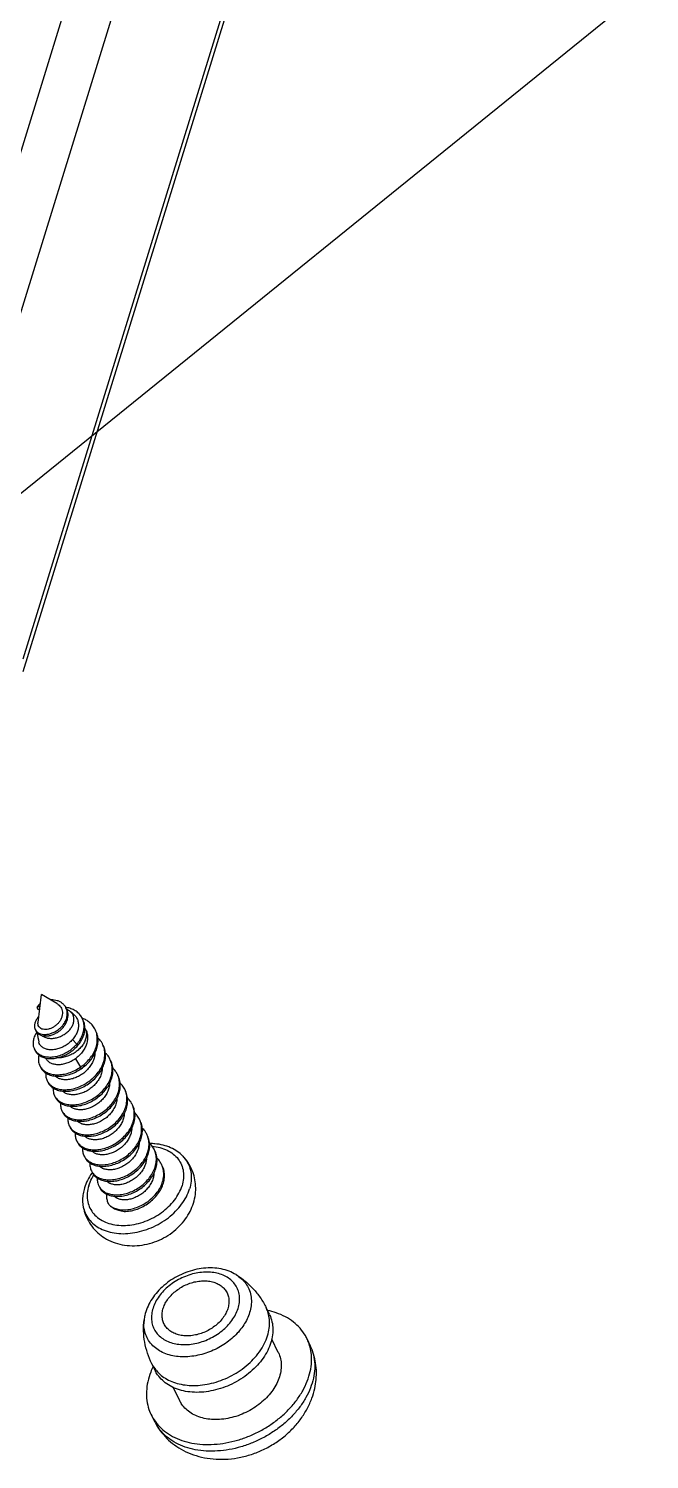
# Model space of a CAD drawing. Extents: x 3002 to 3805, y -1490 to -963.
# Drawn here: x 3250.1 to 3278.4, y -1490 to -1424.8 of the extents above; entities that cross this region are included whole.
import ezdxf

# ---------------------------------------------------------------- set-up
doc = ezdxf.new("R2010")
doc.units = 0
doc.header["$LTSCALE"] = 30.734
doc.layers.get('0').update_dxf_attribs({"linetype": 'CONTINUOUS'})
doc.layers.add('3_ALL_AXES', color=7, linetype='CONTINUOUS')
doc.layers.add('6', color=7, linetype='CONTINUOUS')
doc.layers.add('dim', color=3, linetype='CONTINUOUS', lineweight=9)
doc.styles.get("Standard").update_dxf_attribs({"font": 'txt', "width": 0.8})
doc.dimstyles.get("Standard").update_dxf_attribs({"dimtxt": 0.15625, "dimasz": 0.1875, "dimexe": 0.18, "dimexo": 0.0625, "dimgap": 0.09, "dimtad": 0, "dimtih": 1, "dimtoh": 1, "dimdsep": 46, "dimtxsty": 'Standard', "dimcen": 0.09, "dimadec": 0, "dimazin": 0, "dimtp": 0.01, "dimtm": 0.01, "dimtfac": 1, "dimtofl": 0, "dimtmove": 0, "dimatfit": 3, "dimfxl": 1, "dimtolj": 1, "dimarcsym": 0})

msp = doc.modelspace()

# ---------------------------------------------------------------- linework, layer by layer
at = {"color": 7, "linetype": 'Continuous'}
for p, q in [((3250.667, -1469.332), (3250.521, -1469.402)), ((3250.521, -1469.402), (3250.556, -1469.472)), ((3250.556, -1469.472), (3250.645, -1469.501)), ((3251.877, -1469.484), (3251.843, -1469.414)), ((3250.446, -1470.404), (3250.48, -1470.474)), ((3250.4, -1471.289), (3250.435, -1471.359)), ((3252.137, -1470.863), (3252.338, -1471.069)), ((3252.338, -1471.069), (3252.372, -1471.139)), ((3250.65, -1472.049), (3250.684, -1472.119)), ((3252.27, -1471.734), (3252.497, -1472.12)), ((3250.986, -1472.733), (3251.02, -1472.803)), ((3252.497, -1472.12), (3252.531, -1472.19)), ((3251.321, -1473.417), (3251.356, -1473.487)), ((3251.657, -1474.1), (3251.691, -1474.17)), ((3251.992, -1474.784), (3252.027, -1474.854)), ((3252.328, -1475.468), (3252.362, -1475.538)), ((3252.663, -1476.152), (3252.698, -1476.222)), ((3252.999, -1476.835), (3253.033, -1476.905)), ((3253.335, -1477.519), (3253.369, -1477.589)), ((3261.111, -1483.378), (3260.959, -1483.068)), ((3261.515, -1485.109), (3261.218, -1484.504)), ((3262.983, -1484.831), (3262.839, -1484.517)), ((3255.904, -1485.934), (3255.752, -1485.623)), ((3257.026, -1487.311), (3256.726, -1486.699)), ((3255.908, -1488.303), (3255.748, -1487.996))]:
    msp.add_line(p, q, dxfattribs=at)
for centre, radius, start, end in [((3251.654, -1470.669), 1.286, 81.49501, 81.99094), ((3251.329, -1469.666), 0.573, 19.48513, 26.14623), ((3251.655, -1470.661), 1.277, 80.83077, 81.49519), ((3251.317, -1469.671), 0.585, 18.45919, 19.51208), ((3251.679, -1470.018), 0.561, 57.09451, 59.69395), ((3252.103, -1471.125), 1.329, 68.81039, 69.00514), ((3252.105, -1471.122), 1.326, 68.63693, 68.81038), ((3251.856, -1470.251), 0.811, 20.63259, 26.12429), ((3252.114, -1471.099), 1.301, 65.90739, 68.64498), ((3252.193, -1470.607), 0.58, 18.43051, 26.1056), ((3252.309, -1470.824), 0.96, 21.48565, 26.12378), ((3250.893, -1471.048), 0.548, 206.09182, 214.10364), ((3252.639, -1471.497), 0.972, 21.53967, 26.11604), ((3251.203, -1471.778), 0.616, 206.09832, 212.48306), ((3252.985, -1472.176), 0.959, 21.52962, 26.14331), ((3251.199, -1471.781), 0.611, 212.49552, 213.24659), ((3251.533, -1472.465), 0.609, 206.11107, 213.34394), ((3253.317, -1472.862), 0.964, 21.90747, 26.15873), ((3253.322, -1472.86), 0.958, 21.55709, 21.90292), ((3253.645, -1473.549), 0.972, 21.54799, 26.13218), ((3251.88, -1473.142), 0.623, 206.19793, 213.32084), ((3253.982, -1474.232), 0.971, 21.53694, 26.11561), ((3252.217, -1473.825), 0.624, 206.15457, 213.29583), ((3252.214, -1473.827), 0.62, 213.29703, 216.12524), ((3254.329, -1474.911), 0.958, 21.53793, 26.15078), ((3252.544, -1474.514), 0.614, 206.09124, 211.49099), ((3252.542, -1474.515), 0.611, 211.50316, 213.258), ((3254.659, -1475.597), 0.965, 21.48269, 26.1573), ((3252.876, -1475.199), 0.61, 206.12708, 213.35902), ((3254.987, -1476.284), 0.972, 21.54798, 26.1343), ((3253.225, -1475.875), 0.626, 206.20115, 213.30043), ((3253.259, -1475.946), 0.625, 206.19911, 212.68503), ((3253.228, -1475.874), 0.629, 213.28846, 219.73295), ((3253.262, -1475.943), 0.629, 212.67436, 219.73248), ((3253.248, -1475.856), 0.655, 219.7811, 226.10243), ((3255.323, -1476.967), 0.972, 21.54022, 26.11648), ((3253.559, -1476.561), 0.624, 206.15264, 213.29651), ((3253.556, -1476.563), 0.62, 213.2982, 216.00523), ((3253.887, -1477.248), 0.615, 206.09652, 212.24044), ((3253.883, -1477.251), 0.611, 212.25273, 213.24929), ((3256.99, -1483.809), 1.599, 173.27202, 179.75207), ((3257.316, -1483.845), 1.927, 167.57856, 173.32727), ((3260.959, -1485.381), 2.069, 16.64946, 24.69184), ((3261.109, -1485.693), 2.063, 20.64246, 24.69255), ((3257.116, -1484.953), 1.52, 206.14348, 219.07922), ((3257.576, -1487.042), 2.062, 207.58225, 215.68478), ((3257.722, -1487.356), 2.047, 207.57139, 211.38372)]:
    msp.add_arc(centre, radius, start, end, dxfattribs=at)
for points, start_tangent, end_tangent in [([(3250.682, -1469.212), (3250.615, -1469.268), (3250.557, -1469.335), (3250.521, -1469.402)], (-0.811706, -0.584067), (-0.349378, -0.936982)), ([(3251.843, -1469.414), (3251.779, -1469.313), (3251.686, -1469.218), (3251.574, -1469.143), (3251.447, -1469.092), (3251.311, -1469.063), (3251.173, -1469.055), (3251.149, -1469.056)], (-0.440714, 0.897647), (-0.998747, -0.05004)), ([(3251.432, -1469.223), (3251.483, -1469.257), (3251.568, -1469.337), (3251.632, -1469.436), (3251.67, -1469.55), (3251.68, -1469.672)], (0.863194, -0.504872), (-0.032291, -0.999479)), ([(3252.584, -1469.894), (3252.547, -1469.826), (3252.422, -1469.67), (3252.261, -1469.545), (3252.07, -1469.454), (3251.859, -1469.4)], (-0.440366, 0.897818), (-0.987221, 0.159358)), ([(3250.6, -1469.819), (3250.535, -1469.9), (3250.455, -1470.039), (3250.415, -1470.176), (3250.415, -1470.304), (3250.446, -1470.404)], (-0.669872, -0.742477), (0.439771, -0.89811)), ([(3250.487, -1470.469), (3250.525, -1470.509), (3250.629, -1470.577), (3250.757, -1470.617), (3250.903, -1470.627), (3251.059, -1470.608), (3251.22, -1470.56), (3251.376, -1470.485), (3251.521, -1470.386), (3251.649, -1470.267), (3251.755, -1470.133), (3251.834, -1469.99), (3251.884, -1469.842), (3251.903, -1469.695), (3251.891, -1469.555), (3251.872, -1469.485)], (0.629206, -0.777239), (-0.316635, 0.948547)), ([(3250.539, -1470.559), (3250.56, -1470.579), (3250.663, -1470.647), (3250.791, -1470.687), (3250.937, -1470.697), (3251.094, -1470.678), (3251.254, -1470.63), (3251.41, -1470.555), (3251.555, -1470.456), (3251.684, -1470.337), (3251.79, -1470.203), (3251.869, -1470.06), (3251.919, -1469.912), (3251.937, -1469.765), (3251.925, -1469.625), (3251.883, -1469.496), (3251.877, -1469.484)], (0.68549, -0.728082), (-0.440714, 0.897647)), ([(3251.68, -1469.672), (3251.66, -1469.805), (3251.609, -1469.939), (3251.53, -1470.065), (3251.43, -1470.175), (3251.311, -1470.269), (3251.179, -1470.341), (3251.046, -1470.386), (3250.918, -1470.404), (3250.8, -1470.394), (3250.701, -1470.358), (3250.626, -1470.298), (3250.579, -1470.217), (3250.566, -1470.121), (3250.568, -1470.09)], (-0.032291, -0.999479), (0.129191, 0.99162)), ([(3250.729, -1470.672), (3250.78, -1470.707), (3250.923, -1470.771), (3251.088, -1470.803), (3251.268, -1470.801), (3251.453, -1470.765), (3251.635, -1470.697), (3251.803, -1470.6), (3251.95, -1470.48), (3252.069, -1470.342), (3252.153, -1470.193), (3252.198, -1470.041), (3252.203, -1469.893), (3252.166, -1469.756), (3252.09, -1469.637)], (0.788293, -0.6153), (-0.661343, 0.750083)), ([(3252.09, -1469.637), (3251.984, -1469.547)], (-0.661343, 0.750083), (-0.839536, 0.543303)), ([(3252.13, -1469.644), (3252.191, -1469.696), (3252.302, -1469.827), (3252.376, -1469.981), (3252.409, -1470.152), (3252.401, -1470.333), (3252.351, -1470.516), (3252.262, -1470.696), (3252.137, -1470.863)], (0.80166, -0.59778), (-0.660444, -0.750875)), ([(3252.338, -1471.069), (3252.488, -1470.864), (3252.595, -1470.648), (3252.656, -1470.428), (3252.667, -1470.212), (3252.63, -1470.009), (3252.615, -1469.965)], (0.655401, 0.755281), (-0.352403, 0.935848)), ([(3252.703, -1470.352), (3252.702, -1470.282), (3252.665, -1470.079), (3252.619, -1469.964)], (0.015333, 0.999882), (-0.440366, 0.897818)), ([(3253.171, -1470.401), (3253.133, -1470.331), (3252.991, -1470.148), (3252.805, -1469.998), (3252.645, -1469.911)], (-0.440344, 0.897829), (-0.912828, 0.408345)), ([(3250.516, -1470.526), (3250.471, -1470.596), (3250.382, -1470.789), (3250.344, -1470.979), (3250.355, -1471.157), (3250.4, -1471.289)], (-0.56533, -0.824865), (0.439895, -0.898049)), ([(3250.446, -1470.404), (3250.452, -1470.417), (3250.487, -1470.469)], (0.439771, -0.89811), (0.629206, -0.777239)), ([(3250.48, -1470.474), (3250.487, -1470.487), (3250.539, -1470.559)], (0.439771, -0.89811), (0.68549, -0.728082)), ([(3252.743, -1470.424), (3252.753, -1470.457), (3252.774, -1470.623), (3252.75, -1470.798), (3252.684, -1470.975), (3252.576, -1471.146), (3252.433, -1471.304), (3252.26, -1471.443), (3252.064, -1471.555), (3251.854, -1471.637), (3251.639, -1471.686), (3251.427, -1471.698), (3251.407, -1471.697)], (0.316216, -0.948687), (-0.998956, 0.045679)), ([(3252.748, -1470.422), (3252.785, -1470.51), (3252.823, -1470.688), (3252.82, -1470.875), (3252.778, -1471.065), (3252.698, -1471.253), (3252.583, -1471.431), (3252.438, -1471.593), (3252.27, -1471.734)], (0.440501, -0.897752), (-0.810262, -0.586067)), ([(3252.372, -1471.139), (3252.522, -1470.934), (3252.629, -1470.718), (3252.69, -1470.497), (3252.703, -1470.352)], (0.655401, 0.755281), (0.015333, 0.999882)), ([(3252.497, -1472.12), (3252.725, -1471.941), (3252.922, -1471.733), (3253.081, -1471.504), (3253.194, -1471.262), (3253.257, -1471.015), (3253.268, -1470.772), (3253.226, -1470.542), (3253.202, -1470.472)], (0.826793, 0.562507), (-0.36629, 0.930501)), ([(3252.531, -1472.19), (3252.759, -1472.01), (3252.957, -1471.803), (3253.115, -1471.574), (3253.228, -1471.332), (3253.292, -1471.085), (3253.303, -1470.842), (3253.261, -1470.612), (3253.205, -1470.471)], (0.826793, 0.562507), (-0.440344, 0.897829)), ([(3253.511, -1471.069), (3253.486, -1471.021), (3253.344, -1470.828), (3253.296, -1470.781)], (-0.440255, 0.897873), (-0.731118, 0.682251)), ([(3250.435, -1471.359), (3250.449, -1471.387), (3250.555, -1471.521), (3250.701, -1471.625), (3250.881, -1471.694), (3250.942, -1471.707)], (0.439895, -0.898049), (0.982629, -0.18558)), ([(3250.439, -1471.355), (3250.521, -1471.451), (3250.667, -1471.555), (3250.847, -1471.624), (3251.053, -1471.654), (3251.276, -1471.646), (3251.508, -1471.598), (3251.739, -1471.512), (3251.96, -1471.393), (3252.162, -1471.243), (3252.338, -1471.069)], (0.56025, -0.828324), (0.655401, 0.755281)), ([(3252.137, -1470.863), (3251.982, -1471.013), (3251.802, -1471.14), (3251.608, -1471.237), (3251.41, -1471.299), (3251.217, -1471.326), (3251.034, -1471.316), (3250.873, -1471.269), (3250.745, -1471.191), (3250.653, -1471.085), (3250.609, -1470.984)], (-0.660444, -0.750875), (-0.273157, 0.961969)), ([(3250.942, -1471.707), (3251.087, -1471.724), (3251.311, -1471.716), (3251.543, -1471.668), (3251.774, -1471.582), (3251.994, -1471.463), (3252.196, -1471.313), (3252.372, -1471.139)], (0.982629, -0.18558), (0.655401, 0.755281)), ([(3251.02, -1472.803), (3251.028, -1472.819), (3251.143, -1472.973), (3251.304, -1473.093), (3251.507, -1473.175), (3251.741, -1473.213), (3251.999, -1473.206), (3252.269, -1473.154), (3252.54, -1473.056), (3252.801, -1472.917), (3253.042, -1472.741), (3253.253, -1472.534), (3253.425, -1472.303), (3253.551, -1472.056), (3253.626, -1471.803), (3253.646, -1471.551), (3253.61, -1471.311), (3253.545, -1471.139)], (0.44006, -0.897968), (-0.440255, 0.897873)), ([(3251.024, -1472.8), (3251.108, -1472.903), (3251.27, -1473.023), (3251.472, -1473.105), (3251.707, -1473.143), (3251.965, -1473.136), (3252.234, -1473.084), (3252.505, -1472.986), (3252.766, -1472.847), (3253.007, -1472.671), (3253.218, -1472.464), (3253.39, -1472.233), (3253.517, -1471.986), (3253.591, -1471.733), (3253.612, -1471.482), (3253.576, -1471.241), (3253.542, -1471.14)], (0.549068, -0.835778), (-0.367202, 0.930141)), ([(3250.612, -1471.563), (3250.586, -1471.74), (3250.607, -1471.935), (3250.65, -1472.049)], (-0.248724, -0.968575), (0.440073, -0.897962)), ([(3252.27, -1471.734), (3252.076, -1471.853), (3251.871, -1471.941), (3251.667, -1471.992), (3251.475, -1472.007), (3251.299, -1471.987), (3251.146, -1471.933), (3251.026, -1471.848), (3250.943, -1471.738), (3250.939, -1471.729)], (-0.810262, -0.586067), (-0.440027, 0.897984)), ([(3253.139, -1471.652), (3253.073, -1471.852), (3252.966, -1472.047), (3252.822, -1472.227), (3252.65, -1472.384), (3252.458, -1472.512), (3252.254, -1472.607), (3252.046, -1472.668), (3251.846, -1472.691), (3251.661, -1472.676), (3251.502, -1472.626), (3251.374, -1472.544), (3251.352, -1472.522)], (-0.21425, -0.976779), (-0.698091, 0.716009)), ([(3251.356, -1473.487), (3251.443, -1473.619), (3251.593, -1473.749), (3251.785, -1473.841), (3252.012, -1473.891), (3252.265, -1473.896), (3252.532, -1473.856), (3252.804, -1473.77), (3253.069, -1473.642), (3253.316, -1473.475), (3253.536, -1473.275), (3253.719, -1473.05), (3253.858, -1472.806), (3253.947, -1472.554), (3253.982, -1472.301), (3253.961, -1472.057), (3253.885, -1471.831), (3253.881, -1471.823)], (0.441194, -0.897412), (-0.440636, 0.897686)), ([(3251.36, -1473.484), (3251.409, -1473.549), (3251.559, -1473.679), (3251.751, -1473.771), (3251.978, -1473.821), (3252.23, -1473.826), (3252.498, -1473.786), (3252.77, -1473.7), (3253.035, -1473.572), (3253.282, -1473.405), (3253.502, -1473.205), (3253.685, -1472.98), (3253.824, -1472.736), (3253.912, -1472.484), (3253.947, -1472.231), (3253.927, -1471.987), (3253.878, -1471.824)], (0.549105, -0.835753), (-0.367215, 0.930136)), ([(3253.161, -1471.483), (3253.139, -1471.652)], (-0.034255, -0.999413), (-0.21425, -0.976779)), ([(3253.847, -1471.753), (3253.722, -1471.56), (3253.64, -1471.473)], (-0.440636, 0.897686), (-0.723663, 0.690154)), ([(3250.685, -1472.119), (3250.718, -1472.179), (3250.846, -1472.324), (3251.019, -1472.435), (3251.23, -1472.505), (3251.472, -1472.532), (3251.734, -1472.513), (3252.005, -1472.448), (3252.274, -1472.34), (3252.531, -1472.19)], (0.440073, -0.897962), (0.826793, 0.562507)), ([(3250.688, -1472.116), (3250.811, -1472.254), (3250.984, -1472.365), (3251.196, -1472.435), (3251.438, -1472.462), (3251.699, -1472.443), (3251.971, -1472.379), (3252.24, -1472.27), (3252.497, -1472.12)], (0.548237, -0.836323), (0.826793, 0.562507)), ([(3250.924, -1472.375), (3250.932, -1472.569), (3250.986, -1472.733)], (-0.094292, -0.995545), (0.44006, -0.897968)), ([(3253.475, -1472.335), (3253.409, -1472.536), (3253.303, -1472.729), (3253.163, -1472.906), (3252.994, -1473.061), (3252.801, -1473.191), (3252.596, -1473.289), (3252.39, -1473.35), (3252.192, -1473.374), (3252.004, -1473.362), (3251.841, -1473.312), (3251.712, -1473.229), (3251.689, -1473.208)], (-0.21425, -0.976779), (-0.703091, 0.7111)), ([(3252.497, -1474.513), (3252.762, -1474.485), (3253.034, -1474.411), (3253.301, -1474.293), (3253.554, -1474.136), (3253.782, -1473.944), (3253.976, -1473.725), (3254.127, -1473.486), (3254.23, -1473.235), (3254.279, -1472.981), (3254.273, -1472.734), (3254.213, -1472.508)], (0.999774, 0.021279), (-0.367429, 0.930052)), ([(3252.532, -1474.583), (3252.796, -1474.555), (3253.068, -1474.481), (3253.336, -1474.363), (3253.589, -1474.206), (3253.817, -1474.014), (3254.01, -1473.795), (3254.161, -1473.556), (3254.264, -1473.305), (3254.313, -1473.051), (3254.307, -1472.804), (3254.246, -1472.572), (3254.217, -1472.507)], (0.999774, 0.021279), (-0.440797, 0.897607)), ([(3253.496, -1472.17), (3253.475, -1472.335)], (-0.037738, -0.999288), (-0.21425, -0.976779)), ([(3254.182, -1472.437), (3254.096, -1472.294), (3253.973, -1472.154)], (-0.440797, 0.897607), (-0.725903, 0.687797)), ([(3251.259, -1473.064), (3251.26, -1473.202), (3251.308, -1473.388), (3251.321, -1473.417)], (-0.08837, -0.996088), (0.441194, -0.897412)), ([(3252.027, -1474.854), (3252.055, -1474.905), (3252.179, -1475.052), (3252.35, -1475.165), (3252.56, -1475.238), (3252.8, -1475.267), (3253.061, -1475.251), (3253.332, -1475.188), (3253.602, -1475.082), (3253.859, -1474.935), (3254.095, -1474.752), (3254.298, -1474.539), (3254.462, -1474.304), (3254.577, -1474.055), (3254.641, -1473.801), (3254.65, -1473.552), (3254.603, -1473.315), (3254.552, -1473.191)], (0.439942, -0.898026), (-0.440446, 0.897779)), ([(3252.03, -1474.851), (3252.145, -1474.982), (3252.316, -1475.095), (3252.525, -1475.168), (3252.766, -1475.197), (3253.027, -1475.181), (3253.297, -1475.118), (3253.567, -1475.012), (3253.825, -1474.865), (3254.061, -1474.682), (3254.264, -1474.469), (3254.427, -1474.234), (3254.543, -1473.985), (3254.607, -1473.731), (3254.616, -1473.482), (3254.568, -1473.245), (3254.549, -1473.192)], (0.548379, -0.83623), (-0.367272, 0.930113)), ([(3253.81, -1473.019), (3253.746, -1473.216), (3253.641, -1473.408), (3253.503, -1473.585), (3253.339, -1473.737), (3253.152, -1473.866), (3252.949, -1473.966), (3252.744, -1474.03), (3252.549, -1474.057)], (-0.21425, -0.976779), (-0.998624, -0.052441)), ([(3253.831, -1472.859), (3253.81, -1473.019)], (-0.044072, -0.999028), (-0.21425, -0.976779)), ([(3254.518, -1473.121), (3254.467, -1473.03), (3254.315, -1472.844), (3254.309, -1472.838)], (-0.440446, 0.897779), (-0.725697, 0.688014)), ([(3251.595, -1473.752), (3251.592, -1473.833), (3251.626, -1474.024), (3251.657, -1474.1)], (-0.08249, -0.996592), (0.440788, -0.897611)), ([(3252.549, -1474.057), (3252.38, -1474.051), (3252.226, -1474.016), (3252.098, -1473.952), (3252.027, -1473.894)], (-0.998624, -0.052441), (-0.709771, 0.704433)), ([(3254.146, -1473.703), (3254.079, -1473.905), (3253.969, -1474.103), (3253.823, -1474.285), (3253.651, -1474.44), (3253.459, -1474.566), (3253.252, -1474.662), (3253.043, -1474.721), (3252.844, -1474.742), (3252.662, -1474.727), (3252.504, -1474.675), (3252.377, -1474.591), (3252.359, -1474.574)], (-0.21425, -0.976779), (-0.699033, 0.715089)), ([(3252.366, -1475.535), (3252.443, -1475.63), (3252.602, -1475.753), (3252.802, -1475.836), (3253.035, -1475.877), (3253.292, -1475.873), (3253.561, -1475.823), (3253.832, -1475.728), (3254.094, -1475.591), (3254.337, -1475.417), (3254.55, -1475.212), (3254.724, -1474.982), (3254.853, -1474.736), (3254.931, -1474.482), (3254.954, -1474.231), (3254.922, -1473.99), (3254.885, -1473.875)], (0.549166, -0.835713), (-0.367174, 0.930152)), ([(3253.005, -1475.941), (3253.07, -1475.947), (3253.326, -1475.943), (3253.595, -1475.893), (3253.867, -1475.798), (3254.129, -1475.661), (3254.371, -1475.487), (3254.584, -1475.281), (3254.758, -1475.052), (3254.887, -1474.806), (3254.965, -1474.552), (3254.989, -1474.301), (3254.956, -1474.06), (3254.888, -1473.874)], (0.991972, -0.126456), (-0.440265, 0.897868)), ([(3254.166, -1473.554), (3254.146, -1473.703)], (-0.057089, -0.998369), (-0.21425, -0.976779)), ([(3254.853, -1473.804), (3254.835, -1473.768), (3254.695, -1473.573), (3254.65, -1473.527)], (-0.440265, 0.897868), (-0.721107, 0.692824)), ([(3251.691, -1474.17), (3251.747, -1474.263), (3251.885, -1474.402), (3252.066, -1474.504), (3252.285, -1474.566), (3252.532, -1474.583)], (0.440788, -0.897611), (0.999774, 0.021279)), ([(3251.713, -1474.193), (3251.85, -1474.332), (3252.032, -1474.434), (3252.251, -1474.496), (3252.497, -1474.513)], (0.589573, -0.807715), (0.999774, 0.021279)), ([(3251.931, -1474.43), (3251.928, -1474.464), (3251.947, -1474.659), (3251.992, -1474.784)], (-0.090547, -0.995892), (0.439942, -0.898026)), ([(3254.481, -1474.387), (3254.416, -1474.587), (3254.309, -1474.78), (3254.166, -1474.96), (3253.995, -1475.116), (3253.803, -1475.245), (3253.599, -1475.341), (3253.392, -1475.402), (3253.193, -1475.426), (3253.006, -1475.412), (3252.846, -1475.362), (3252.718, -1475.28), (3252.694, -1475.257)], (-0.21425, -0.976779), (-0.698747, 0.715369)), ([(3252.778, -1476.346), (3252.926, -1476.477), (3253.116, -1476.572), (3253.341, -1476.625), (3253.592, -1476.632), (3253.859, -1476.594), (3254.131, -1476.511), (3254.396, -1476.385), (3254.645, -1476.22), (3254.867, -1476.022), (3255.052, -1475.798), (3255.194, -1475.555), (3255.285, -1475.303), (3255.323, -1475.05), (3255.306, -1474.806), (3255.233, -1474.578), (3255.223, -1474.558)], (0.639289, -0.768966), (-0.440743, 0.897633)), ([(3252.793, -1476.329), (3252.891, -1476.408), (3253.081, -1476.502), (3253.307, -1476.555), (3253.558, -1476.562), (3253.825, -1476.524), (3254.097, -1476.441), (3254.362, -1476.315), (3254.611, -1476.15), (3254.832, -1475.952), (3255.018, -1475.728), (3255.159, -1475.485), (3255.251, -1475.233), (3255.289, -1474.98), (3255.271, -1474.736), (3255.22, -1474.559)], (0.720092, -0.693878), (-0.367293, 0.930105)), ([(3254.503, -1474.223), (3254.481, -1474.387)], (-0.040207, -0.999191), (-0.21425, -0.976779)), ([(3255.189, -1474.488), (3255.072, -1474.306), (3254.982, -1474.207)], (-0.440743, 0.897633), (-0.724235, 0.689553)), ([(3252.266, -1475.111), (3252.272, -1475.293), (3252.328, -1475.468)], (-0.093304, -0.995638), (0.440306, -0.897848)), ([(3254.817, -1475.07), (3254.755, -1475.261), (3254.656, -1475.447), (3254.526, -1475.618), (3254.369, -1475.769), (3254.19, -1475.898), (3253.996, -1476), (3253.797, -1476.07), (3253.605, -1476.105), (3253.422, -1476.107), (3253.255, -1476.074), (3253.114, -1476.009), (3253.033, -1475.944)], (-0.21425, -0.976779), (-0.706582, 0.707631)), ([(3253.033, -1476.905), (3253.099, -1477.01), (3253.239, -1477.146), (3253.423, -1477.245), (3253.643, -1477.304), (3253.89, -1477.318), (3254.154, -1477.287), (3254.425, -1477.211), (3254.691, -1477.091), (3254.942, -1476.933), (3255.168, -1476.741), (3255.359, -1476.521), (3255.508, -1476.282), (3255.608, -1476.032), (3255.656, -1475.78), (3255.649, -1475.534), (3255.586, -1475.304), (3255.559, -1475.242)], (0.441034, -0.89749), (-0.440804, 0.897604)), ([(3253.054, -1476.927), (3253.191, -1477.066), (3253.372, -1477.169), (3253.59, -1477.231), (3253.836, -1477.248), (3254.1, -1477.221), (3254.371, -1477.147), (3254.639, -1477.031), (3254.892, -1476.875), (3255.12, -1476.684), (3255.314, -1476.465), (3255.466, -1476.227), (3255.57, -1475.976), (3255.621, -1475.723), (3255.616, -1475.476), (3255.556, -1475.244)], (0.587879, -0.808949), (-0.366139, 0.93056)), ([(3254.838, -1474.905), (3254.817, -1475.07)], (-0.038363, -0.999264), (-0.21425, -0.976779)), ([(3255.524, -1475.172), (3255.443, -1475.035), (3255.315, -1474.889)], (-0.440769, 0.897621), (-0.72593, 0.687768)), ([(3252.362, -1475.538), (3252.366, -1475.545), (3252.477, -1475.7), (3252.636, -1475.822), (3252.837, -1475.906), (3253.005, -1475.941)], (0.440306, -0.897848), (0.991972, -0.126456)), ([(3252.602, -1475.8), (3252.601, -1475.926), (3252.646, -1476.113), (3252.663, -1476.152)], (-0.086619, -0.996242), (0.44131, -0.897355)), ([(3255.152, -1475.754), (3255.086, -1475.956), (3254.977, -1476.153), (3254.832, -1476.334), (3254.661, -1476.488), (3254.467, -1476.617), (3254.257, -1476.714), (3254.048, -1476.773), (3253.851, -1476.794), (3253.668, -1476.778), (3253.508, -1476.726), (3253.382, -1476.641), (3253.368, -1476.627)], (-0.21425, -0.976779), (-0.704486, 0.709718)), ([(3253.369, -1477.589), (3253.42, -1477.674), (3253.554, -1477.814), (3253.733, -1477.918), (3253.949, -1477.982), (3254.193, -1478.002), (3254.456, -1477.977), (3254.726, -1477.907), (3254.993, -1477.793), (3255.247, -1477.639), (3255.476, -1477.451), (3255.672, -1477.235), (3255.827, -1476.998), (3255.934, -1476.748), (3255.989, -1476.496), (3255.988, -1476.249), (3255.933, -1476.016), (3255.894, -1475.926)], (0.440625, -0.897691), (-0.440669, 0.897669)), ([(3253.372, -1477.586), (3253.493, -1477.723), (3253.665, -1477.834), (3253.876, -1477.905), (3254.117, -1477.932), (3254.378, -1477.914), (3254.649, -1477.851), (3254.918, -1477.743), (3255.175, -1477.595), (3255.409, -1477.411), (3255.611, -1477.198), (3255.773, -1476.963), (3255.887, -1476.714), (3255.95, -1476.461), (3255.957, -1476.212), (3255.909, -1475.976), (3255.891, -1475.927)], (0.548272, -0.8363), (-0.367266, 0.930116)), ([(3255.174, -1475.596), (3255.152, -1475.754)], (-0.046413, -0.998922), (-0.21425, -0.976779)), ([(3255.86, -1475.856), (3255.807, -1475.761), (3255.654, -1475.576), (3255.65, -1475.572)], (-0.440474, 0.897765), (-0.72626, 0.68742)), ([(3252.937, -1476.486), (3252.934, -1476.567), (3252.967, -1476.758), (3252.999, -1476.835)], (-0.084302, -0.99644), (0.440765, -0.897622)), ([(3255.488, -1476.438), (3255.422, -1476.639), (3255.313, -1476.836), (3255.167, -1477.017), (3254.995, -1477.173), (3254.804, -1477.3), (3254.598, -1477.396), (3254.389, -1477.455), (3254.19, -1477.477), (3254.006, -1477.462), (3253.848, -1477.411), (3253.721, -1477.328), (3253.702, -1477.31)], (-0.21425, -0.976779), (-0.701023, 0.713139)), ([(3253.798, -1478.378), (3253.96, -1478.497), (3254.164, -1478.577), (3254.399, -1478.614), (3254.656, -1478.606), (3254.926, -1478.552), (3255.196, -1478.454), (3255.457, -1478.314), (3255.697, -1478.137), (3255.907, -1477.93), (3256.078, -1477.699), (3256.203, -1477.452), (3256.277, -1477.199), (3256.296, -1476.948), (3256.26, -1476.709), (3256.227, -1476.61)], (0.716383, -0.697707), (-0.367207, 0.930139)), ([(3254.496, -1478.686), (3254.757, -1478.667), (3255.027, -1478.602), (3255.295, -1478.493), (3255.551, -1478.345), (3255.784, -1478.16), (3255.985, -1477.947), (3256.145, -1477.713), (3256.259, -1477.464), (3256.32, -1477.212), (3256.327, -1476.963), (3256.279, -1476.728), (3256.23, -1476.609)], (0.999914, -0.01309), (-0.440481, 0.897762)), ([(3255.509, -1476.288), (3255.488, -1476.438)], (-0.055829, -0.99844), (-0.21425, -0.976779)), ([(3256.195, -1476.539), (3256.169, -1476.489), (3256.027, -1476.297), (3255.992, -1476.262)], (-0.440259, 0.897871), (-0.721267, 0.692657)), ([(3253.273, -1477.166), (3253.27, -1477.208), (3253.291, -1477.403), (3253.335, -1477.519)], (-0.088703, -0.996058), (0.440041, -0.897978)), ([(3255.824, -1477.122), (3255.758, -1477.322), (3255.652, -1477.515), (3255.51, -1477.693), (3255.341, -1477.849), (3255.148, -1477.978), (3254.944, -1478.075), (3254.738, -1478.136), (3254.539, -1478.161), (3254.352, -1478.148), (3254.19, -1478.098), (3254.062, -1478.017), (3254.037, -1477.993)], (-0.21425, -0.976779), (-0.699757, 0.714381)), ([(3255.845, -1476.966), (3255.824, -1477.122)], (-0.048528, -0.998822), (-0.21425, -0.976779)), ([(3253.798, -1478.378), (3253.727, -1478.19), (3253.708, -1477.992), (3253.714, -1477.91)], (-0.470575, 0.88236), (0.122053, 0.992524)), ([(3253.798, -1478.378), (3253.852, -1478.43), (3253.911, -1478.478), (3253.977, -1478.522), (3254.051, -1478.563), (3254.137, -1478.602), (3254.237, -1478.637), (3254.355, -1478.666), (3254.496, -1478.686)], (0.690235, -0.723585), (0.995602, -0.093679)), ([(3259.589, -1481.567), (3259.27, -1481.412), (3258.91, -1481.309), (3258.519, -1481.264), (3258.112, -1481.277), (3257.702, -1481.347), (3257.298, -1481.472), (3256.911, -1481.648), (3256.551, -1481.869), (3256.226, -1482.13), (3255.944, -1482.425), (3255.714, -1482.747), (3255.543, -1483.084), (3255.434, -1483.431)], (-0.856533, 0.516092), (-0.21442, -0.976741)), ([(3259.72, -1482.977), (3259.752, -1482.708), (3259.73, -1482.449), (3259.654, -1482.208), (3259.526, -1481.993), (3259.348, -1481.805), (3259.126, -1481.654), (3258.866, -1481.543), (3258.576, -1481.474), (3258.265, -1481.451), (3257.939, -1481.472), (3257.609, -1481.537), (3257.282, -1481.645), (3256.968, -1481.792), (3256.674, -1481.975), (3256.409, -1482.189), (3256.182, -1482.426), (3255.996, -1482.684), (3255.857, -1482.953), (3255.77, -1483.227)], (0.21442, 0.976741), (-0.21442, -0.976741)), ([(3256.246, -1483.197), (3256.316, -1482.979), (3256.43, -1482.764), (3256.584, -1482.559), (3256.772, -1482.372), (3256.992, -1482.206), (3257.234, -1482.067), (3257.492, -1481.96), (3257.757, -1481.887), (3258.021, -1481.852), (3258.276, -1481.855), (3258.516, -1481.895), (3258.732, -1481.972), (3258.918, -1482.083), (3259.069, -1482.225), (3259.179, -1482.393), (3259.181, -1482.397)], (0.21442, 0.976741), (0.441048, -0.897483)), ([(3259.589, -1481.567), (3260.001, -1481.857), (3260.372, -1482.208), (3260.694, -1482.614), (3260.959, -1483.068)], (0.856533, -0.516092), (0.440543, -0.897732)), ([(3259.589, -1481.567), (3259.822, -1481.737), (3260.031, -1481.968), (3260.173, -1482.216), (3260.265, -1482.516), (3260.289, -1482.825), (3260.249, -1483.143)], (0.856523, -0.516108), (-0.21442, -0.976741)), ([(3259.181, -1482.397), (3259.247, -1482.583), (3259.269, -1482.79), (3259.244, -1483.007)], (0.441048, -0.897483), (-0.21442, -0.976741)), ([(3255.77, -1483.227), (3255.738, -1483.496), (3255.76, -1483.755), (3255.836, -1483.996), (3255.964, -1484.212), (3256.142, -1484.399), (3256.364, -1484.55), (3256.624, -1484.661), (3256.914, -1484.73), (3257.226, -1484.753), (3257.551, -1484.732), (3257.881, -1484.667), (3258.208, -1484.559), (3258.522, -1484.412), (3258.816, -1484.229), (3259.081, -1484.015), (3259.308, -1483.778), (3259.494, -1483.52), (3259.633, -1483.251), (3259.72, -1482.977)], (-0.21442, -0.976741), (0.21442, 0.976741)), ([(3260.249, -1483.143), (3260.158, -1483.441), (3260.023, -1483.724), (3259.85, -1483.989), (3259.641, -1484.24), (3259.395, -1484.477), (3259.107, -1484.699), (3258.806, -1484.885), (3258.469, -1485.048), (3258.122, -1485.173), (3257.764, -1485.259), (3257.399, -1485.305)], (-0.21442, -0.976741), (-0.997992, -0.063335)), ([(3259.244, -1483.007), (3259.173, -1483.226), (3259.059, -1483.44), (3258.906, -1483.645), (3258.717, -1483.833), (3258.498, -1483.998), (3258.257, -1484.137), (3258, -1484.244), (3257.736, -1484.316), (3257.471, -1484.352)], (-0.21442, -0.976741), (-0.997992, -0.063335)), ([(3261.072, -1484.173), (3261.115, -1483.84), (3261.1, -1483.532), (3261.033, -1483.249), (3260.959, -1483.068)], (0.21442, 0.976741), (-0.440303, 0.897849)), ([(3255.752, -1485.623), (3255.557, -1485.144), (3255.432, -1484.642), (3255.38, -1484.129), (3255.402, -1483.622)], (-0.440543, 0.897732), (0.115848, 0.993267)), ([(3257.399, -1485.305), (3257.046, -1485.305), (3256.708, -1485.261), (3256.39, -1485.169), (3256.1, -1485.031), (3255.859, -1484.856), (3255.649, -1484.625), (3255.507, -1484.376), (3255.416, -1484.076), (3255.391, -1483.802)], (-0.997992, -0.063335), (0.004043, 0.999992)), ([(3256.308, -1483.806), (3256.243, -1483.619), (3256.221, -1483.413), (3256.246, -1483.197)], (-0.43983, 0.898081), (0.21442, 0.976741)), ([(3257.471, -1484.352), (3257.214, -1484.349), (3256.974, -1484.309), (3256.758, -1484.232), (3256.571, -1484.12), (3256.421, -1483.978), (3256.31, -1483.81), (3256.308, -1483.806)], (-0.997992, -0.063335), (-0.43983, 0.898081)), ([(3262.839, -1484.517), (3262.749, -1484.344), (3262.51, -1484.012), (3262.205, -1483.725), (3261.841, -1483.488), (3261.424, -1483.306), (3261.024, -1483.196)], (-0.417772, 0.908552), (-0.978615, 0.205702)), ([(3261.111, -1483.379), (3261.154, -1483.474), (3261.245, -1483.792), (3261.269, -1484.131), (3261.224, -1484.484)], (0.440652, -0.897678), (-0.21442, -0.976741)), ([(3257.858, -1486.61), (3258.268, -1486.559), (3258.682, -1486.459), (3259.096, -1486.307), (3259.503, -1486.104), (3259.87, -1485.866), (3260.228, -1485.568), (3260.518, -1485.259), (3260.775, -1484.898), (3260.958, -1484.536), (3261.072, -1484.173)], (0.997992, 0.063335), (0.21442, 0.976741)), ([(3261.224, -1484.484), (3261.113, -1484.841), (3260.937, -1485.193), (3260.702, -1485.531), (3260.413, -1485.848), (3260.077, -1486.136), (3259.702, -1486.387), (3259.299, -1486.596), (3258.875, -1486.757), (3258.442, -1486.866), (3258.01, -1486.921)], (-0.21442, -0.976741), (-0.997992, -0.063335)), ([(3261.515, -1485.109), (3261.551, -1485.19), (3261.63, -1485.464), (3261.65, -1485.757), (3261.612, -1486.061)], (0.440663, -0.897673), (-0.21442, -0.976741)), ([(3262.971, -1485.975), (3263.029, -1485.538), (3263.011, -1485.115), (3262.941, -1484.788)], (0.21442, 0.976741), (-0.286652, 0.958035)), ([(3263.177, -1486.747), (3263.24, -1486.343), (3263.249, -1485.913), (3263.199, -1485.496), (3263.091, -1485.096), (3262.983, -1484.831)], (0.214346, 0.976758), (-0.423926, 0.905697)), ([(3263.039, -1484.966), (3263.062, -1485.029), (3263.156, -1485.429), (3263.173, -1485.851), (3263.115, -1486.287)], (0.352536, -0.935798), (-0.21442, -0.976741)), ([(3255.812, -1485.756), (3255.704, -1486.003), (3255.57, -1486.445)], (-0.435163, -0.900352), (-0.21442, -0.976741)), ([(3258.01, -1486.921), (3257.591, -1486.92), (3257.195, -1486.863), (3256.831, -1486.752), (3256.508, -1486.59), (3256.235, -1486.38), (3256.018, -1486.127), (3255.904, -1485.934)], (-0.997992, -0.063335), (-0.440652, 0.897678)), ([(3255.936, -1485.911), (3255.96, -1485.94), (3256.183, -1486.156), (3256.438, -1486.328), (3256.747, -1486.468), (3257.087, -1486.562), (3257.458, -1486.611), (3257.858, -1486.61)], (0.629344, -0.777127), (0.997992, 0.063335)), ([(3258.593, -1489.295), (3259.127, -1489.23), (3259.664, -1489.104), (3260.192, -1488.919), (3260.702, -1488.678), (3261.182, -1488.388), (3261.623, -1488.053), (3262.017, -1487.681), (3262.354, -1487.279), (3262.629, -1486.855), (3262.836, -1486.417), (3262.971, -1485.975)], (0.997992, 0.063335), (0.21442, 0.976741)), ([(3263.115, -1486.287), (3262.981, -1486.727), (3262.775, -1487.163), (3262.5, -1487.587), (3262.163, -1487.988), (3261.771, -1488.36), (3261.33, -1488.694), (3260.85, -1488.984), (3260.342, -1489.224), (3259.815, -1489.409), (3259.279, -1489.535), (3258.747, -1489.599)], (-0.21442, -0.976741), (-0.997992, -0.063335)), ([(3261.612, -1486.061), (3261.516, -1486.37), (3261.364, -1486.673), (3261.162, -1486.965), (3260.912, -1487.238), (3260.623, -1487.486), (3260.301, -1487.702), (3259.953, -1487.882), (3259.588, -1488.021), (3259.214, -1488.115), (3258.842, -1488.163)], (-0.21442, -0.976741), (-0.997992, -0.063335)), ([(3255.57, -1486.445), (3255.511, -1486.882), (3255.529, -1487.305), (3255.623, -1487.706), (3255.748, -1487.997)], (-0.21442, -0.976741), (0.462948, -0.886385)), ([(3255.908, -1488.303), (3256.073, -1488.584), (3256.355, -1488.94), (3256.695, -1489.253), (3257.089, -1489.517), (3257.533, -1489.727), (3258.021, -1489.877), (3258.545, -1489.961), (3259.095, -1489.973), (3259.66, -1489.912), (3260.224, -1489.775), (3260.772, -1489.565), (3261.291, -1489.287), (3261.767, -1488.948), (3262.189, -1488.559), (3262.546, -1488.13), (3262.832, -1487.673), (3263.045, -1487.199), (3263.177, -1486.748)], (0.457023, -0.889455), (0.214474, 0.97673)), ([(3258.842, -1488.163), (3258.479, -1488.162), (3258.138, -1488.113), (3257.824, -1488.017), (3257.546, -1487.877), (3257.311, -1487.696), (3257.124, -1487.479), (3257.026, -1487.311)], (-0.997992, -0.063335), (-0.440663, 0.897673)), ([(3255.901, -1488.245), (3256.03, -1488.408), (3256.335, -1488.695), (3256.7, -1488.932), (3257.116, -1489.114), (3257.577, -1489.236), (3258.073, -1489.297), (3258.593, -1489.295)], (0.582855, -0.812576), (0.997992, 0.063335)), ([(3258.747, -1489.599), (3258.228, -1489.601), (3257.734, -1489.541), (3257.274, -1489.418), (3256.858, -1489.237), (3256.494, -1489.001), (3256.19, -1488.714), (3255.975, -1488.422)], (-0.997992, -0.063335), (-0.520742, 0.853714))]:
    msp.add_spline(points, degree=3, dxfattribs=dict(at, start_tangent=start_tangent, end_tangent=end_tangent))
at = {"layer": '3_ALL_AXES', "color": 7, "linetype": 'Continuous'}
for p, q in [((3250.568, -1470.09), (3250.734, -1468.815)), ((3251.432, -1469.223), (3250.734, -1468.815)), ((3251.962, -1469.533), (3251.877, -1469.484)), ((3252.748, -1470.422), (3252.714, -1470.352)), ((3250.939, -1471.729), (3250.925, -1471.7))]:
    msp.add_line(p, q, dxfattribs=at)
for centre, radius, start, end in [((3251.059, -1471.077), 1.788, 54.40596, 59.66796), ((3251.032, -1471.116), 1.836, 53.27624, 54.42475), ((3252.483, -1470.453), 1.947, 183.05891, 195.81745), ((3250.914, -1471.236), 2.005, 26.13861, 26.94824), ((3255.241, -1478.524), 2.723, 143.89711, 144.64095)]:
    msp.add_arc(centre, radius, start, end, dxfattribs=at)
for points, start_tangent, end_tangent in [([(3257.163, -1476.168), (3256.913, -1475.956), (3256.612, -1475.788), (3256.268, -1475.67), (3255.892, -1475.608), (3255.678, -1475.597)], (-0.694541, 0.719453), (-0.999966, 0.008235)), ([(3255.774, -1475.72), (3256.123, -1475.78), (3256.452, -1475.9), (3256.731, -1476.076), (3256.951, -1476.3), (3257.105, -1476.567), (3257.188, -1476.865), (3257.196, -1477.186), (3257.129, -1477.518)], (0.996121, -0.087997), (-0.295247, -0.955421)), ([(3257.652, -1478.306), (3257.737, -1477.914), (3257.751, -1477.529), (3257.699, -1477.154), (3257.582, -1476.797), (3257.403, -1476.465), (3257.163, -1476.168)], (0.295247, 0.955421), (-0.694541, 0.719453)), ([(3257.163, -1476.168), (3257.316, -1476.356), (3257.319, -1476.36)], (0.694391, -0.719598), (0.557315, -0.830301)), ([(3257.319, -1476.36), (3257.465, -1476.646), (3257.542, -1476.968), (3257.544, -1477.311), (3257.472, -1477.665)], (0.557315, -0.830301), (-0.295247, -0.955421)), ([(3253.02, -1476.948), (3252.823, -1477.276), (3252.685, -1477.616)], (-0.57869, -0.815548), (-0.295247, -0.955421)), ([(3252.88, -1477.518), (3253.019, -1477.186), (3253.112, -1477.026)], (0.295247, 0.955421), (0.540128, 0.841583)), ([(3252.685, -1477.616), (3252.622, -1477.883), (3252.599, -1478.145), (3252.616, -1478.399)], (-0.295247, -0.955421), (0.14412, -0.98956)), ([(3252.616, -1478.399), (3252.688, -1478.683), (3252.838, -1478.974), (3253.055, -1479.225), (3253.334, -1479.429), (3253.666, -1479.579), (3254.041, -1479.67), (3254.447, -1479.701), (3254.873, -1479.67), (3255.304, -1479.579), (3255.729, -1479.429), (3256.134, -1479.225), (3256.507, -1478.974), (3256.836, -1478.683), (3257.112, -1478.361), (3257.326, -1478.018), (3257.472, -1477.665)], (0.1444, -0.989519), (0.295247, 0.955421)), ([(3252.88, -1477.518), (3252.814, -1477.85), (3252.822, -1478.171), (3252.904, -1478.469), (3253.058, -1478.735), (3253.279, -1478.96), (3253.558, -1479.135), (3253.886, -1479.256), (3254.253, -1479.317), (3254.645, -1479.317), (3255.049, -1479.256), (3255.452, -1479.135), (3255.84, -1478.96), (3256.199, -1478.735), (3256.517, -1478.469), (3256.784, -1478.171), (3256.991, -1477.85), (3257.129, -1477.518)], (-0.295247, -0.955421), (0.295247, 0.955421)), ([(3252.616, -1478.399), (3252.705, -1478.772), (3252.861, -1479.122), (3253.082, -1479.443), (3253.363, -1479.722), (3253.69, -1479.946), (3254.089, -1480.122), (3254.509, -1480.222), (3254.971, -1480.25), (3255.426, -1480.201), (3255.873, -1480.08), (3256.291, -1479.895), (3256.674, -1479.652), (3257.005, -1479.364), (3257.287, -1479.032), (3257.499, -1478.684), (3257.652, -1478.306)], (0.14412, -0.98956), (0.295247, 0.955421))]:
    msp.add_spline(points, degree=3, dxfattribs=dict(at, start_tangent=start_tangent, end_tangent=end_tangent))
at = {"layer": '6', "color": 7, "linetype": 'Continuous'}
for p, q in [((3245.644, -1443.835), (3277.938, -1339.333)), ((3279.158, -1342.646), (3246.989, -1446.744)), ((3249.888, -1453.518), (3281.454, -1351.373)), ((3281.448, -1351.967), (3249.882, -1454.112))]:
    msp.add_line(p, q, dxfattribs=at)

# ---------------------------------------------------------------- leaders
at = {"layer": 'dim', "color": 4}
msp.add_leader([(3214.978, -1474.115), (3324.917, -1385.225)], dimstyle='Standard', override={"dimasz": 1.5, "dimexe": 10.0584, "dimexo": 3.4925, "dimdec": 4, "dimzin": 0, "dimcen": 5.0292, "dimtp": 0, "dimtm": 0, "dimtdec": 4, "dimldrblk": 'Dot', "dimtzin": 0}, dxfattribs=at)

doc.saveas('drawing.dxf')
